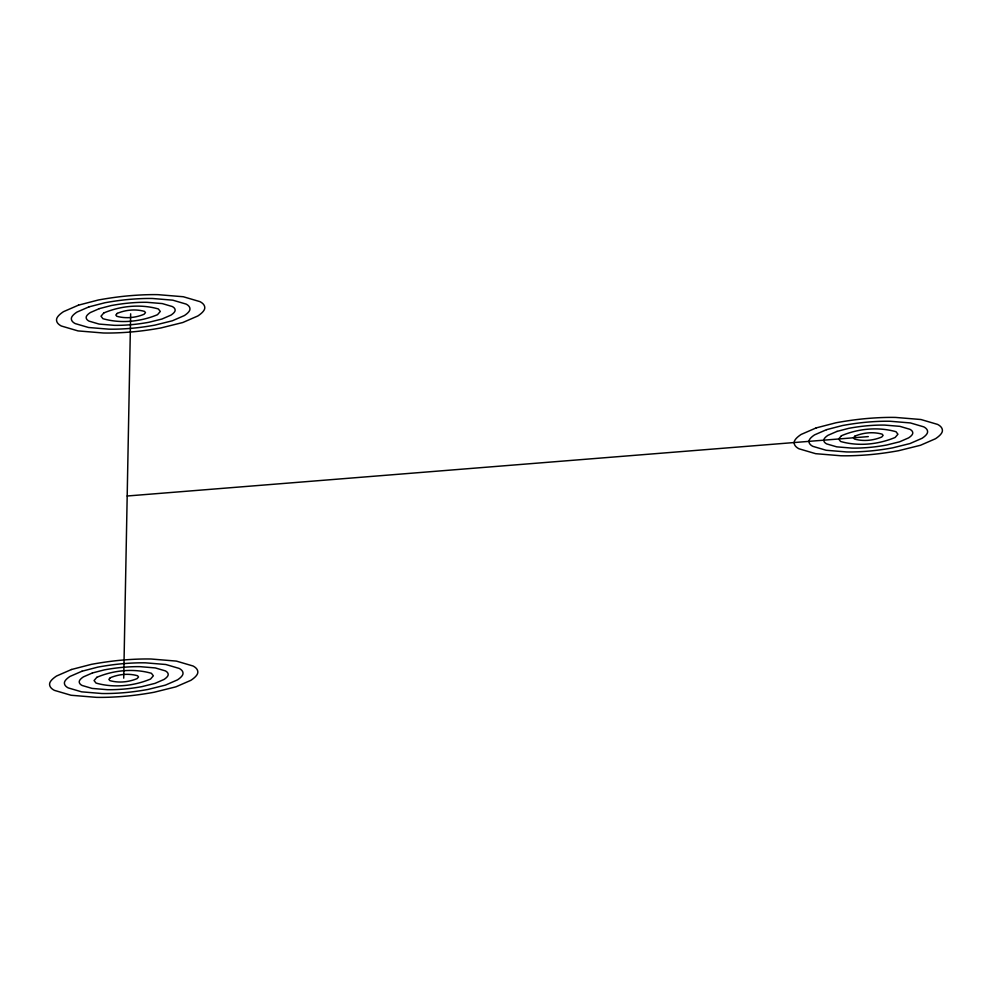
<?xml version="1.0" encoding="UTF-8"?>
<svg xmlns="http://www.w3.org/2000/svg" width="992" height="992" viewBox="0 0 992 992"><rect width="100%" height="100%" fill="white"/><g stroke="black" fill="none" stroke-linecap="round" stroke-linejoin="round"><path stroke-width="1.49" d="M123.715 678.168L130.659 313.832M127.187 496L868.285 436.604M103.788 312.964L101.01 316.2L102.945 318.705C120.664 323.789 140.604 321.755 157.517 314.687L160.295 311.451L158.36 308.946C140.653 303.912 120.689 305.809 103.788 312.964M117.217 313.398L115.828 315.022L116.796 316.262C125.662 318.816 135.631 317.8 144.088 314.253L145.477 312.641L144.51 311.389C135.656 308.872 125.674 309.814 117.217 313.398M96.844 677.313L94.066 680.549L96.001 683.054C113.72 688.138 133.66 686.104 150.573 679.036L153.351 675.8L151.416 673.295C133.709 668.248 113.745 670.146 96.844 677.313M110.273 677.747L108.884 679.359L109.852 680.611C118.718 683.153 128.687 682.136 137.144 678.602L138.533 676.978L137.566 675.738C128.712 673.208 118.73 674.163 110.273 677.747M841.427 435.736L838.649 438.972L840.584 441.477C858.291 446.561 878.242 444.528 895.156 437.46L897.934 434.223L895.999 431.718C878.292 426.684 858.316 428.581 841.427 435.736M854.856 436.17L853.467 437.782L854.434 439.034C863.288 441.576 873.258 440.56 881.727 437.026L883.116 435.414L882.148 434.161C873.282 431.644 863.3 432.586 854.856 436.17M78.492 305.152L63.488 311.674A78.294 15.872 -12 0 0 56.544 319.771A122.611 24.862 -12 0 0 61.38 326.021L78.008 330.906L103.267 332.99A122.611 24.862 -12 0 0 130.312 332.047A78.294 15.872 -12 0 0 161.039 327.918L182.813 322.512L197.817 315.977A78.294 15.872 -12 0 0 204.761 307.892A122.611 24.862 -12 0 0 199.925 301.63L183.297 296.744L158.038 294.661A122.611 24.862 -12 0 0 131.006 295.616A83.13 16.864 -12 0 0 98.369 299.993L78.492 305.152M88.92 306.888L76.917 312.108A62.632 12.698 -12 0 0 71.362 318.581A98.096 19.89 -12 0 0 75.231 323.59L88.536 327.496L108.748 329.158A98.096 19.89 -12 0 0 130.374 328.402A62.632 12.698 -12 0 0 154.963 325.103L172.385 320.776L184.388 315.555A62.632 12.698 -12 0 0 189.943 309.082A98.096 19.89 -12 0 0 186.074 304.073L172.769 300.167L152.57 298.493A98.096 19.89 -12 0 0 130.932 299.262A66.501 13.491 -12 0 0 104.83 302.771L88.92 306.888M99.361 308.624L90.346 312.542A46.971 9.523 -12 0 0 86.192 317.39A73.569 14.917 -12 0 0 89.094 321.148L99.064 324.074L114.216 325.326A73.569 14.917 -12 0 0 130.448 324.756A46.971 9.523 -12 0 0 148.887 322.276L161.944 319.04L170.959 315.121A46.971 9.523 -12 0 0 175.125 310.26A73.569 14.917 -12 0 0 172.224 306.516L162.242 303.577L147.089 302.324A73.569 14.917 -12 0 0 130.857 302.895A49.885 10.118 -12 0 0 111.278 305.536L99.361 308.624M71.548 669.488L56.544 676.023A78.294 15.872 -12 0 0 49.6 684.108A122.611 24.862 -12 0 0 54.436 690.37L71.064 695.256L96.323 697.339A122.611 24.862 -12 0 0 123.368 696.384A78.294 15.872 -12 0 0 154.095 692.255L175.869 686.848L190.873 680.326A78.294 15.872 -12 0 0 197.817 672.229A122.611 24.862 -12 0 0 192.981 665.979L176.365 661.094L151.094 659.01A122.611 24.862 -12 0 0 124.062 659.953A83.13 16.864 -12 0 0 91.425 664.342L71.548 669.488M81.989 671.224L69.973 676.445A62.632 12.698 -12 0 0 64.418 682.918A98.096 19.89 -12 0 0 68.287 687.927L81.592 691.833L101.804 693.507A98.096 19.89 -12 0 0 123.43 692.738A62.632 12.698 -12 0 0 148.019 689.44L165.441 685.112L177.444 679.892A62.632 12.698 -12 0 0 182.999 673.419A98.096 19.89 -12 0 0 179.13 668.41L165.825 664.504L145.626 662.842A98.096 19.89 -12 0 0 123.988 663.598A66.501 13.491 -12 0 0 97.886 667.108L81.989 671.224M92.417 672.96L83.415 676.879A46.971 9.523 -12 0 0 79.248 681.74A73.569 14.917 -12 0 0 82.15 685.484L92.12 688.423L107.272 689.676A73.569 14.917 -12 0 0 123.504 689.105A46.971 9.523 -12 0 0 141.943 686.625L155 683.376L164.015 679.458A46.971 9.523 -12 0 0 168.181 674.61A73.569 14.917 -12 0 0 165.28 670.852L155.298 667.926L140.145 666.674A73.569 14.917 -12 0 0 123.913 667.244A49.885 10.118 -12 0 0 104.346 669.873L92.417 672.96M816.131 427.924L801.127 434.446A78.294 15.872 -12 0 0 794.183 442.544A122.611 24.862 -12 0 0 799.019 448.793L815.635 453.679L840.906 455.762A122.611 24.862 -12 0 0 867.938 454.82A78.294 15.872 -12 0 0 898.678 450.69L920.452 445.284L935.456 438.749A78.294 15.872 -12 0 0 942.4 430.664A122.611 24.862 -12 0 0 937.564 424.402L920.936 419.517L895.677 417.434A122.611 24.862 -12 0 0 868.632 418.376A83.13 16.864 -12 0 0 836.008 422.766L816.131 427.924M826.559 429.66L814.556 434.88A62.632 12.698 -12 0 0 809.001 441.353A98.096 19.89 -12 0 0 812.87 446.35L826.175 450.269L846.374 451.93A98.096 19.89 -12 0 0 868.012 451.174A62.632 12.698 -12 0 0 892.589 447.863L910.011 443.548L922.027 438.315A62.632 12.698 -12 0 0 927.582 431.842A98.096 19.89 -12 0 0 923.713 426.845L910.408 422.939L890.196 421.265A98.096 19.89 -12 0 0 868.57 422.022A66.501 13.491 -12 0 0 842.468 425.531L826.559 429.66M837 431.396L827.985 435.314A46.971 9.523 -12 0 0 823.819 440.163A73.569 14.917 -12 0 0 826.72 443.92L836.702 446.846L851.855 448.099A73.569 14.917 -12 0 0 868.087 447.528A46.971 9.523 -12 0 0 886.513 445.048L899.583 441.812L908.585 437.894A46.971 9.523 -12 0 0 912.752 433.033A73.569 14.917 -12 0 0 909.85 429.288L899.88 426.349L884.728 425.097A73.569 14.917 -12 0 0 868.496 425.667A49.885 10.118 -12 0 0 848.916 428.296L837 431.396"/></g></svg>
